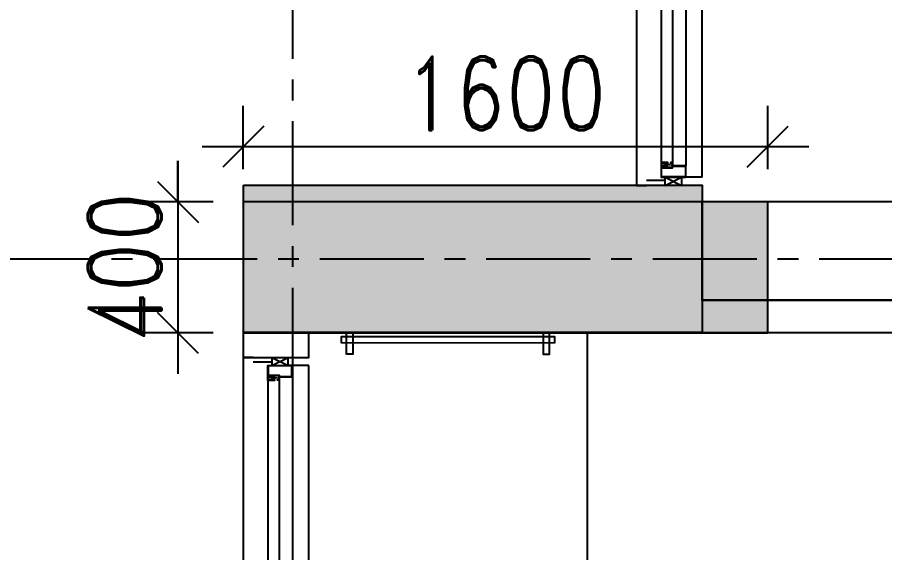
# Model space of a CAD drawing. Header units: millimetres. Extents: x 2061841 to 105821645, y -77612 to 48520811.
# Drawn here: x 105423138 to 105425784, y 48502564 to 48504197 of the extents above; entities that cross this region are included whole.
import ezdxf

# ---------------------------------------------------------------- set-up
doc = ezdxf.new("R2010")
doc.units = ezdxf.units.MM
doc.header["$LTSCALE"] = 10
doc.header["$MEASUREMENT"] = 0
doc.linetypes.add('XR_type A_TYP_GRID$0$CENTER', pattern=[50.8, 31.75, -6.35, 6.35, -6.35])
for name, color, linetype in [('AS-COLS', 2, 'Continuous'), ('DIM', 8, 'Continuous'), ('S-OPENING', 6, 'Continuous'), ('xa_type A_Seventh floor plan$0$A-FURN-MOVE', 54, 'Continuous'), ('xa_type A_Seventh floor plan$0$A-GLAZ-FRAM', 74, 'Continuous'), ('xa_type A_Seventh floor plan$0$A-WALL', 3, 'Continuous'), ('xa_type A_Seventh floor plan$0$A-WALL-CILL', 140, 'Continuous'), ('xa_type A_Seventh floor plan$0$A-WALL-FNSH', 8, 'Continuous'), ('xa_type A_Seventh floor plan$0$AP-SANR-FIXT', 74, 'Continuous'), ('xa_type A_Seventh floor plan$0$xr_TDT02_Toilet_01_settingout$0$A-ELEV-FINE', 8, 'Continuous'), ('xa_type A_Seventh floor plan$0$xr_TDT02_Toilet_01_settingout$0$A-FLOR-LEVL', 200, 'Continuous'), ('XR_type A_TYP_COL$0$AS-COLS', 2, 'Continuous'), ('XR_type A_TYP_COL$0$AS-COLS-PATT', 253, 'Continuous'), ('XR_type A_TYP_GRID$0$AS-GRID', 24, 'XR_type A_TYP_GRID$0$CENTER')]:
    doc.layers.add(name, color=color, linetype=linetype)
doc.layers.add('S-STRCOL HATCH', color=33, linetype='Continuous', lineweight=9)
doc.styles.add('200', font='romand.shx', dxfattribs={"width": 0.8, "height": 225})
doc.dimstyles.new('GR1', dxfattribs={"dimtxt": 225, "dimasz": 125, "dimexe": 125, "dimexo": 100, "dimgap": 50, "dimtad": 1, "dimdec": 0, "dimzin": 3, "dimdsep": 46, "dimtxsty": '200', "dimblk1": 'OBLIQUE', "dimblk2": 'OBLIQUE', "dimsah": 1, "dimcen": 0.0625, "dimdle": 125, "dimclrd": 3, "dimclre": 3, "dimclrt": 2, "dimadec": 0, "dimazin": 0, "dimtfac": 1, "dimtdec": 0, "dimtix": 1, "dimtmove": 0, "dimatfit": 3, "dimfxl": 1, "dimtolj": 1, "dimtzin": 0, "dimarcsym": 0})

# ---------------------------------------------------------------- blocks, each defined once
blk = doc.blocks.new('xa_type A_Seventh floor plan$0$Win clip')
for points in [[(14, 1.1), (14, 9), (17.6, 9), (17.6, 7.8), (18.8, 7.8), (18.8, 9), (20, 9), (20, 10.2), (0, 10.2), (0, 0), (3.4, 0), (3.4, -1.2), (2, -1.2), (2, -2.4), (4.6, -2.4), (4.6, 0), (16.8, 0), (16.8, -1.2), (15.4, -1.2), (15.4, -2.4), (18, -2.4), (18, 1.1)], [(1.2, 9), (12.7, 9), (12.7, 1.1), (1.2, 1.1)]]:
    blk.add_lwpolyline(points, close=True)
at = {"layer": 'Defpoints'}
blk.add_line((28, 2.7), (22, 2.7), dxfattribs=at)
blk = doc.blocks.new('*U312')
at = {"color": 251}
for p, q in [((0, 87.6), (25, 87.6)), ((25, 87.6), (0, 37.6)), ((0, 87.6), (25, 37.6)), ((725.8, 87.6), (700.8, 87.6)), ((700.8, 87.6), (725.8, 37.6)), ((725.8, 87.6), (700.8, 37.6)), ((25, 37.6), (0, 37.6)), ((700.8, 37.6), (725.8, 37.6))]:
    blk.add_line(p, q, dxfattribs=at)
for p, q in [((70.2, 100.1), (665.8, 100.1)), ((70.4, 65.4), (666, 65.4)), ((60, 25.1), (665.8, 25.1))]:
    blk.add_line(p, q)
for points in [[(62.5, 70.1), (62.5, 66.6), (55, 66.6), (55, 85.3), (58.8, 85.3), (58.8, 83.6), (60, 83.6), (60, 88.4), (58.8, 88.4), (58.8, 86.7), (55, 86.7), (55, 98.8), (58.8, 98.8), (58.8, 97.1), (60, 97.1), (60, 100.1), (25, 100.1), (25, 25.1), (60, 25.1), (60, 65.4), (70, 65.4), (70, 70.1)], [(663.3, 70.1), (663.3, 66.6), (670.8, 66.6), (670.8, 85.3), (667, 85.3), (667, 83.6), (665.8, 83.6), (665.8, 88.4), (667, 88.4), (667, 86.7), (670.8, 86.7), (670.8, 98.8), (667, 98.8), (667, 97.1), (665.8, 97.1), (665.8, 100.1), (700.8, 100.1), (700.8, 25.1), (665.8, 25.1), (665.8, 65.4), (655.8, 65.4), (655.8, 70.1)], [(69, 69.1), (67.8, 69.1), (67.8, 70.1), (70, 70.1), (67.8, 70.1), (67.8, 69.1), (69, 69.1), (69, 66.6), (63.5, 66.6), (63.5, 69.1)], [(656.8, 69.1), (658, 69.1), (658, 70.1), (655.8, 70.1), (658, 70.1), (658, 69.1), (656.8, 69.1), (656.8, 66.6), (662.3, 66.6), (662.3, 69.1)]]:
    blk.add_lwpolyline(points)
for points in [[(58.8, 26.3), (26.2, 26.3), (26.2, 98.9), (53.8, 98.9), (53.8, 65.4), (58.8, 65.4)], [(64.7, 80.1), (64.7, 79.1), (63.5, 79.1), (64.7, 79.1), (64.7, 80.1), (62.5, 80.1)], [(661.1, 80.1), (661.1, 79.1), (662.3, 79.1), (661.1, 79.1), (661.1, 80.1), (663.3, 80.1)], [(667, 26.3), (699.6, 26.3), (699.6, 98.9), (672, 98.9), (672, 65.4), (667, 65.4)]]:
    blk.add_lwpolyline(points, close=True)
at = {"layer": 'xa_type A_Seventh floor plan$0$A-WALL-CILL'}
blk.add_line((700.8, -25), (25, -25), dxfattribs=at)
blk.add_lwpolyline([(0, 145.1), (0, 175.1), (725.8, 175.1), (725.8, 145.1)], dxfattribs=at)
at = {"layer": 'xa_type A_Seventh floor plan$0$A-WALL-FNSH'}
for p, q in [((14.8, 87.6), (14.8, 145.1)), ((711, 87.6), (711, 145.1)), ((25, -25), (25, 35.1)), ((700.8, -25), (700.8, 35.1))]:
    blk.add_line(p, q, dxfattribs=at)
at = {"rotation": 270}
blk.add_blockref('xa_type A_Seventh floor plan$0$Win clip', (60, 100.1), dxfattribs=at)
at = {"xscale": -1, "rotation": 90}
blk.add_blockref('xa_type A_Seventh floor plan$0$Win clip', (665.8, 100.1), dxfattribs=at)
blk = doc.blocks.new('*U337')
at = {"color": 251}
for p, q in [((0, 87.6), (25, 87.6)), ((25, 87.6), (0, 37.6)), ((0, 87.6), (25, 37.6)), ((2075.7, 87.6), (2050.7, 87.6)), ((2050.7, 87.6), (2075.7, 37.6)), ((2075.7, 87.6), (2050.7, 37.6)), ((25, 37.6), (0, 37.6)), ((2050.7, 37.6), (2075.7, 37.6))]:
    blk.add_line(p, q, dxfattribs=at)
for p, q in [((70.2, 100.1), (2015.7, 100.1)), ((70.4, 65.4), (2015.9, 65.4)), ((60, 25.1), (2015.7, 25.1))]:
    blk.add_line(p, q)
for points in [[(62.5, 70.1), (62.5, 66.6), (55, 66.6), (55, 85.3), (58.8, 85.3), (58.8, 83.6), (60, 83.6), (60, 88.4), (58.8, 88.4), (58.8, 86.7), (55, 86.7), (55, 98.8), (58.8, 98.8), (58.8, 97.1), (60, 97.1), (60, 100.1), (25, 100.1), (25, 25.1), (60, 25.1), (60, 65.4), (70, 65.4), (70, 70.1)], [(2013.2, 70.1), (2013.2, 66.6), (2020.7, 66.6), (2020.7, 85.3), (2016.9, 85.3), (2016.9, 83.6), (2015.7, 83.6), (2015.7, 88.4), (2016.9, 88.4), (2016.9, 86.7), (2020.7, 86.7), (2020.7, 98.8), (2016.9, 98.8), (2016.9, 97.1), (2015.7, 97.1), (2015.7, 100.1), (2050.7, 100.1), (2050.7, 25.1), (2015.7, 25.1), (2015.7, 65.4), (2005.7, 65.4), (2005.7, 70.1)], [(69, 69.1), (67.8, 69.1), (67.8, 70.1), (70, 70.1), (67.8, 70.1), (67.8, 69.1), (69, 69.1), (69, 66.6), (63.5, 66.6), (63.5, 69.1)], [(2006.7, 69.1), (2007.9, 69.1), (2007.9, 70.1), (2005.7, 70.1), (2007.9, 70.1), (2007.9, 69.1), (2006.7, 69.1), (2006.7, 66.6), (2012.2, 66.6), (2012.2, 69.1)]]:
    blk.add_lwpolyline(points)
for points in [[(58.8, 26.3), (26.2, 26.3), (26.2, 98.9), (53.8, 98.9), (53.8, 65.4), (58.8, 65.4)], [(64.7, 80.1), (64.7, 79.1), (63.5, 79.1), (64.7, 79.1), (64.7, 80.1), (62.5, 80.1)], [(2011, 80.1), (2011, 79.1), (2012.2, 79.1), (2011, 79.1), (2011, 80.1), (2013.2, 80.1)], [(2016.9, 26.3), (2049.5, 26.3), (2049.5, 98.9), (2021.9, 98.9), (2021.9, 65.4), (2016.9, 65.4)]]:
    blk.add_lwpolyline(points, close=True)
at = {"layer": 'xa_type A_Seventh floor plan$0$A-WALL-CILL'}
blk.add_line((2050.7, -25), (25, -25), dxfattribs=at)
blk.add_lwpolyline([(0, 145.1), (0, 175.1), (2075.7, 175.1), (2075.7, 145.1)], dxfattribs=at)
at = {"layer": 'xa_type A_Seventh floor plan$0$A-WALL-FNSH'}
for p, q in [((14.8, 87.6), (14.8, 145.1)), ((2060.9, 87.6), (2060.9, 145.1)), ((25, -25), (25, 35.1)), ((2050.7, -25), (2050.7, 35.1))]:
    blk.add_line(p, q, dxfattribs=at)
at = {"rotation": 270}
blk.add_blockref('xa_type A_Seventh floor plan$0$Win clip', (60, 100.1), dxfattribs=at)
at = {"xscale": -1, "rotation": 90}
blk.add_blockref('xa_type A_Seventh floor plan$0$Win clip', (2015.7, 100.1), dxfattribs=at)
blk = doc.blocks.new('xa_type A_Seventh floor plan$0$xr_TDT02_Toilet_01_settingout$0$i dont know')
at = {"layer": 'xa_type A_Seventh floor plan$0$AP-SANR-FIXT', "ltscale": 0.2}
blk.add_lwpolyline([(19553.3, 3403), (20203.3, 3403), (20203.3, 3422.5), (19553.3, 3422.5)], close=True, dxfattribs=at)
at = {"layer": 'xa_type A_Seventh floor plan$0$AP-SANR-FIXT', "ltscale": 0.2, "elevation": 0}
for points in [[(19568.4, 3434), (19588.3, 3434), (19588.3, 3368.5), (19568.4, 3368.5)], [(20188.3, 3434), (20168.5, 3434), (20168.5, 3368.5), (20188.3, 3368.5)]]:
    blk.add_lwpolyline(points, close=True, dxfattribs=at)
blk = doc.blocks.new('_Oblique')
at = {"color": 0, "linetype": 'ByBlock', "lineweight": -2}
blk.add_line((-0.5, -0.5), (0.5, 0.5), dxfattribs=at)
blk = doc.blocks.new('*D414')
at = {"layer": 'Defpoints', "color": 0, "transparency": 16777216}
for p in [(874.5, 24912.8), (874.5, 24744.4), (2474.5, 24744.4)]:
    blk.add_point(p, dxfattribs=at)
at = {"layer": 'DIM', "color": 3, "lineweight": -2, "transparency": 16777216}
for p, q in [((874.5, 24844.4), (874.5, 25037.8)), ((2474.5, 24844.4), (2474.5, 25037.8)), ((2599.5, 24912.8), (749.5, 24912.8))]:
    blk.add_line(p, q, dxfattribs=at)
at = {"layer": 'DIM', "color": 3, "linetype": 'ByBlock', "lineweight": -2, "transparency": 16777216, "xscale": 125, "yscale": 125, "zscale": 125, "rotation": 180}
blk.add_blockref('_Oblique', (874.5, 24912.8), dxfattribs=at)
at = {"layer": 'DIM', "color": 3, "linetype": 'ByBlock', "lineweight": -2, "transparency": 16777216, "xscale": 125, "yscale": 125, "zscale": 125}
blk.add_blockref('_Oblique', (2474.5, 24912.8), dxfattribs=at)
at = {"layer": 'DIM', "color": 2, "transparency": 16777216, "insert": (1674.5, 25075.3), "char_height": 225, "attachment_point": 5, "style": '200'}
blk.add_mtext('\\A1;1600', dxfattribs=at)
blk = doc.blocks.new('*D415')
at = {"layer": 'Defpoints', "color": 0, "transparency": 16777216}
for p in [(882.2, 24744.4), (674.9, 24344.4), (882.2, 24344.4)]:
    blk.add_point(p, dxfattribs=at)
at = {"layer": 'DIM', "color": 3, "lineweight": -2, "transparency": 16777216}
for p, q in [((674.9, 24869.4), (674.9, 24219.4)), ((674.9, 24744.4), (674.9, 24869.4)), ((782.2, 24744.4), (549.9, 24744.4)), ((782.2, 24344.4), (549.9, 24344.4)), ((674.9, 24344.4), (674.9, 24219.4))]:
    blk.add_line(p, q, dxfattribs=at)
at = {"layer": 'DIM', "color": 3, "linetype": 'ByBlock', "lineweight": -2, "transparency": 16777216, "xscale": 125, "yscale": 125, "zscale": 125}
for p, rotation in [((674.9, 24744.4), 270), ((674.9, 24344.4), 90)]:
    blk.add_blockref('_Oblique', p, dxfattribs=dict(at, rotation=rotation))
at = {"layer": 'DIM', "color": 2, "transparency": 16777216, "insert": (512.4, 24544.4), "char_height": 225, "attachment_point": 5, "rotation": 90, "style": '200'}
blk.add_mtext('\\A1;400', dxfattribs=at)
blk = doc.blocks.new('G$CDE8A9FAD')
at = {"layer": 'S-STRCOL HATCH'}
h = blk.add_hatch(color=256, dxfattribs=at)
h.dxf.hatch_style = 1
h.paths.add_polyline_path([(874.5, 24344.4), (2474.5, 24344.4), (2474.5, 24744.4), (874.5, 24744.4), (874.5, 24344.4)])
at = {"layer": 'AS-COLS', "color": 1, "elevation": 0}
blk.add_lwpolyline([(874.5, 24344.4), (2474.5, 24344.4), (2474.5, 24744.4), (874.5, 24744.4)], close=True, dxfattribs=at)
at = {"layer": 'DIM'}
dim = blk.add_linear_dim(base=(874.5, 24912.8, 0), p1=(2474.5, 24744.4), p2=(874.5, 24744.4), dimstyle='GR1', dxfattribs=at)
dim.commit()
dim.dimension.update_dxf_attribs({"geometry": '*D414', "text_midpoint": (1674.5, 25075.3, 0)})
dim = blk.add_linear_dim(base=(674.9, 24344.4), p1=(882.2, 24744.4, 0), p2=(882.2, 24344.4, 0), angle=90, dimstyle='GR1', dxfattribs=at)
dim.commit()
dim.dimension.update_dxf_attribs({"geometry": '*D415', "text_midpoint": (512.4, 24544.4)})
blk = doc.blocks.new('TOWER-A TYPICAL FLOOR FRAMING PLAN N')
at = {"layer": 'XR_type A_TYP_COL$0$AS-COLS-PATT'}
h = blk.add_hatch(color=256, dxfattribs=at)
h.dxf.hatch_style = 1
h.paths.add_polyline_path([(102660827.1, 48601700), (102662227.1, 48601700), (102662227.1, 48601250), (102660827.1, 48601250)])
at = {"layer": 'xa_type A_Seventh floor plan$0$A-FURN-MOVE', "elevation": 0}
blk.add_lwpolyline([(102662226, 48601649.3), (102662226, 48601349.3), (102664777.3, 48601349.2), (102664777.3, 48601649.2)], close=True, dxfattribs=at)
at = {"layer": 'xa_type A_Seventh floor plan$0$A-WALL', "elevation": 0}
for points in [[(102663576.4, 48601149.2), (102663576.4, 48601249.2), (102664777.3, 48601249.2), (102664777.3, 48601349.2), (102662226, 48601349.3)], [(102660826.7, 48601249.3), (102660826.7, 48601174.4), (102661026.7, 48601174.4), (102661026.7, 48601249.3)], [(102663576.4, 48601149.2), (102663476.4, 48601149.2), (102663476.4, 48601249.2), (102662226.7, 48601249.3)]]:
    blk.add_lwpolyline(points, dxfattribs=at)
at = {"layer": 'xa_type A_Seventh floor plan$0$xr_TDT02_Toilet_01_settingout$0$A-FLOR-LEVL', "elevation": 0}
blk.add_lwpolyline([(102661876.3, 48599724.3), (102661876.4, 48601249.3)], dxfattribs=at)
at = {"layer": 'XR_type A_TYP_COL$0$AS-COLS', "elevation": 0}
blk.add_lwpolyline([(102660827.1, 48601700), (102662227.1, 48601700), (102662227.1, 48601250), (102660827.1, 48601250)], close=True, dxfattribs=at)
at = {"layer": 'XR_type A_TYP_GRID$0$AS-GRID'}
for p, q in [((102660976.6, 48610531), (102660976.6, 48574150.4)), ((102691349.4, 48601474.3), (102655331.9, 48601474.3))]:
    blk.add_line(p, q, dxfattribs=at)
at = {"layer": 'AS-COLS', "color": 6}
blk.add_blockref('G$CDE8A9FAD', (102659952.3, 48576904.6), dxfattribs=at)
at = {"layer": 'xa_type A_Seventh floor plan$0$A-GLAZ-FRAM', "xscale": -1, "rotation": 89.99681499126456}
for name, p in [('*U337', (102662201.8, 48603775)), ('*U312', (102661001.7, 48601174.4, 0))]:
    blk.add_blockref(name, p, dxfattribs=at)
at = {"layer": 'xa_type A_Seventh floor plan$0$xr_TDT02_Toilet_01_settingout$0$A-ELEV-FINE', "linetype": 'Continuous', "xscale": -1, "rotation": 359.9968149912646}
blk.add_blockref('xa_type A_Seventh floor plan$0$xr_TDT02_Toilet_01_settingout$0$i dont know', (102681329.5, 48597814.2), dxfattribs=at)

msp = doc.modelspace()

# ---------------------------------------------------------------- block references
at = {"layer": 'S-OPENING'}
msp.add_blockref('TOWER-A TYPICAL FLOOR FRAMING PLAN N', (2763000.3, -98014.7), dxfattribs=at)

doc.saveas('drawing.dxf')
